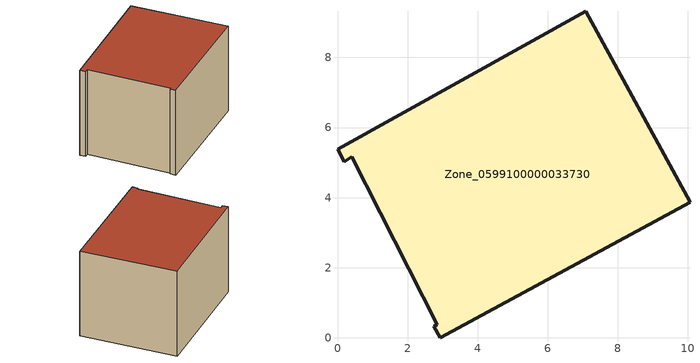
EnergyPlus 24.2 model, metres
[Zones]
Zone_0599100000033730
 floor ground (C_G): 2.93,0 2.75,0.33 2.85,0.37 0.4,5.17 0.19,5.03 0,5.38 7.09,9.32 10.06,3.87 z0
 wall outside (C_F): 2.93,0 10.06,3.87 7.09,9.32 0,5.38 0.19,5.03 0.4,5.17 2.85,0.37 2.75,0.33 2.93,0 z0:5.77
 roof outside (C_R): 2.75,0.33 2.93,0 10.06,3.87 7.09,9.32 0,5.38 0.19,5.03 0.4,5.17 2.85,0.37 z5.77
[BUILDING]
Pand.0599100000033730: North Axis=0; Terrain=City; Loads Convergence Tolerance Value=0.04; Temperature Convergence Tolerance Value=0.4; Solar Distribution=FullExterior; Maximum Number of Warmup Days=25; Minimum Number of Warmup Days=1
[Site:Location]
Rotterdam.The.Hague.AP_ZH_NLD Design_Conditions: Latitude=51.96; Longitude=4.45; Time Zone=1; Elevation=-4.5
[SITE:GROUNDTEMPERATURE:BUILDINGSURFACE]
18, 18, 18, 18, 18, 18, 18, 18, 18, 18, 18, 18
[MATERIAL] Thermal Absorptance=0.9; Solar Absorptance=0.7; Visible Absorptance=0.7
Name | Roughness | Thickness | Conductivity | Density | Specific Heat
G.TI.1946-1964 | MediumSmooth | 0.15 | 1 | 540 | 1210
F.TI.1946-1964 | Rough | 0.3 | 0.857143 | 1920 | 840
R.TI.1946-1964 | MediumRough | 0.2 | 0.277778 | 1500 | 1000
[CONSTRUCTION]
C_G: G.TI.1946-1964
C_F: F.TI.1946-1964
C_R: R.TI.1946-1964
[ZONE]
Zone_0599100000033730: Type=1; Multiplier=1; Ceiling Height=Autocalculate; Volume=Autocalculate; Floor Area=autocalculate; Part of Total Floor Area=Yes
[ZONEINFILTRATION:DESIGNFLOWRATE]
Infil_Zone_0599100000033730: Zone or ZoneList or Space or SpaceList=Zone_0599100000033730; Schedule=AlwaysOn; Design Flow Rate Calculation Method=Flow/Area; Flow Rate per Floor Area=0.003; Constant Term Coefficient=1; Temperature Term Coefficient=0; Velocity Term Coefficient=0; Velocity Squared Term Coefficient=0
[HVACTEMPLATE:ZONE:IDEALLOADSAIRSYSTEM]
Zone_0599100000033730: Maximum Heating Supply Air Temperature=50; Minimum Cooling Supply Air Temperature=13; Maximum Heating Supply Air Humidity Ratio=0.0156; Minimum Cooling Supply Air Humidity Ratio=0.0077; Heating Limit=NoLimit; Cooling Limit=NoLimit; Dehumidification Control Type=ConstantSensibleHeatRatio; Cooling Sensible Heat Ratio=0.7; Dehumidification Setpoint=60; Humidification Control Type=None; Humidification Setpoint=30; Outdoor Air Method=None; Outdoor Air Flow Rate per Person=0.00944; Outdoor Air Flow Rate per Zone Floor Area=0; Outdoor Air Flow Rate per Zone=0; Demand Controlled Ventilation Type=None; Outdoor Air Economizer Type=NoEconomizer; Heat Recovery Type=None; Sensible Heat Recovery Effectiveness=0.7; Latent Heat Recovery Effectiveness=0.65
[ZONECONTROL:THERMOSTAT]
ThermostatControl_Zone_0599100000033730: Zone or ZoneList=Zone_0599100000033730; Control Type Schedule=DualSetpointControlType; Control 1=Thermostat_Zone_0599100000033730; Temperature Difference Between Cutout And Setpoint=0
[THERMOSTATSETPOINT:DUALSETPOINT]
Thermostat_Zone_0599100000033730: Heating Setpoint Temperature Schedule=HeatingSetpoint_Zone_0599100000033730; Cooling Setpoint Temperature Schedule=CoolingSetpoint_Zone_0599100000033730
[SCHEDULE:COMPACT]
HeatingSetpoint_Zone_0599100000033730: Through: 12/31, For: AllDays, Until: 24:00, 21
CoolingSetpoint_Zone_0599100000033730: Through: 12/31, For: AllDays, Until: 24:00, 24
DualSetpointControlType: Through: 12/31, For: AllDays, Until: 24:00, 4
AlwaysOn: Through: 12/31, For: AllDays, Until: 24:00, 1
